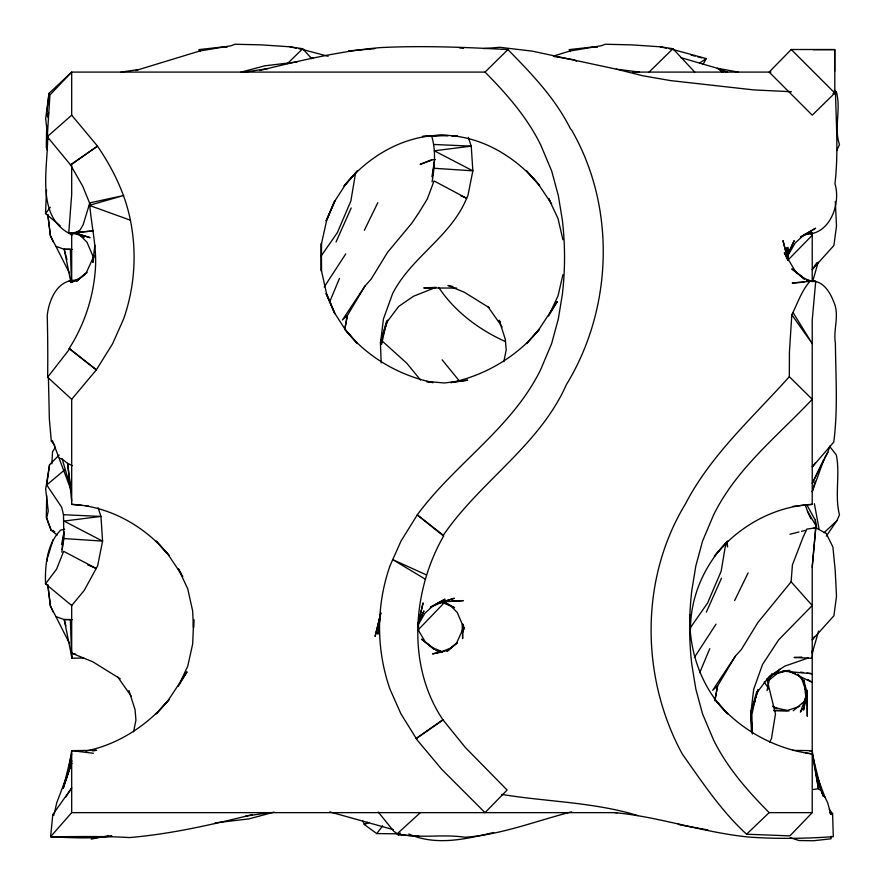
<?xml version="1.0" encoding="UTF-8"?>
<svg xmlns="http://www.w3.org/2000/svg" width="885" height="885" viewBox="0 0 885 885"><rect width="100%" height="100%" fill="white"/><g stroke="black" fill="none" stroke-linecap="round" stroke-linejoin="round"><path stroke-width="1.33" d="M61.806 552.185L63.864 538.545L63.488 514.727L61.662 507.227L46.739 484.947L49.56 464.747L59.173 455.012M432.079 181.912C434.513 167.143 436.106 151.545 431.935 136.954M431.946 176.757L434.336 161.612L432.798 175.153M182.819 576.489L168.382 554.895L156.225 541.122L169.312 555.703C145.361 526.409 109.84 506.187 71.685 504.373L71.685 399.301L47.635 377.242C47.934 356.633 47.735 335.858 47.237 315.414C49.007 299.727 57.403 279.527 76.143 280.279M462.523 624.08L462.412 633.04L463.397 629.423M60.18 225.719L45.533 213.562L46.496 190.032M98.036 507.647L100.967 516.42L102.572 541.111L97.649 565.792L84.186 590.483L71.685 605.539L45.533 583.834C44.925 565.095 46.894 544.175 60.622 530.126L64.605 529.186M755.071 701.927L755.115 699.283M735.302 656.25L717.591 685.875L712.679 690.267L735.302 656.25L741.409 649.435L757.792 622.653L791.124 581.799L792.418 564.895L803.104 537.14L806.788 529.119L815.749 527.803L812.231 566.334L812.231 812.64L789.907 835.882L746.575 834.212C721.175 810.948 702.159 782.008 682.401 754.219C640.74 677.855 639.656 579.244 685.289 504.196C710.843 454.824 752.77 417.609 789.32 376.689L789.431 352.164L791.798 314.783C797.529 303.577 801.401 290.911 810.029 281.275C822.231 279.66 829.765 291.552 833.57 301.442C840.031 315.248 832.951 329.32 835.407 343.524C835.694 376.346 838.062 409.423 833.747 442.091L812.231 467.059L815.461 462.7M48.078 139.365L45.655 118.822L48.996 93.39L71.685 72.094L71.685 115.172L97.516 146.147C112.771 168.67 125.062 193.361 130.394 220.21A187.399 187.399 0 0 1 123.623 318.943L112.66 343.634L96.365 369.853L69.118 348.613C85.037 323.667 94.241 294.771 95.591 265.212C96.244 244.249 91.089 223.595 89.551 202.93L82.692 186.149L70.49 164.831L47.281 136.688L49.936 94.994L71.685 72.094L485.024 72.094L507.924 49.571C531.387 73.555 555.105 98.102 570.239 128.413L571.975 130.681C616.259 208.019 612.697 308.965 566.389 384.621C539.485 445.454 480.068 481.451 443.319 535.259L443.595 536.067C412.156 590.926 406.624 665.741 442.865 719.715L465.311 747.46L507.116 790.051L485.024 812.64L441.958 769.574L417.266 740.125L400.971 713.907L389.997 689.216A187.476 187.476 0 0 1 389.997 565.792L400.971 541.111L417.266 514.882C455.012 463.486 512.172 427.909 540.691 369.565L551.632 343.634L558.324 318.943L562.373 294.262A318.766 318.766 0 0 0 562.373 220.21L558.324 195.519L551.632 170.838L540.691 144.897C527.073 117.196 506.596 93.854 485.024 72.094M812.596 650.254L812.231 658.263L794.066 657.489L801.843 657.09M51.883 463.851L52.536 451.693L55.478 447.135M812.375 650.442L812.231 653.13L818.614 631.127M690.51 629.312C690.389 596.346 704.714 564.497 727.68 541.122L714.306 556.322C738.013 526.531 773.899 506.242 812.231 504.373L812.231 320.027L815.716 281.364L806.445 280.102L808.702 280.921M787.196 256.982L787.805 247.335L787.805 259.216M47.137 561.201L47.314 558.601M76.265 233.308L90.082 237.667L78.71 234.149L68.731 233.131L71.685 194.434L71.685 165.484M812.231 567.285L815.749 527.803L813.171 528.445M831.258 836.325L831.026 838.792L813.47 840.75L799.044 840.529L790.239 837.697M252.247 814.631C211.814 824.687 171.026 834.046 129.42 837.575C103.18 835.916 76.895 836.756 50.611 836.69L52.79 814.587L71.685 787.96L65.778 797.042M379.953 615.163L377.939 634.18L379.167 625.02M48.398 117.993L46.706 114.807L48.996 93.39M62.061 549.485L64.063 531.885L61.541 544.695M94.861 245.123L92.859 262.48L94.076 255.621L86.365 272.657L76.398 281.441L79.595 278.797M751.409 731.729L750.723 713.907L753.721 689.216L762.494 664.535L778.667 639.844L812.231 605.539L791.124 581.799M379.51 622.398L380.03 618.471M47.635 137.219C47.89 167.73 35.865 215.132 68.731 233.131L93.146 230.952L68.731 233.131M787.639 259.017L788.889 250.145L788.225 252.778M49.56 464.747L45.655 489.095L48.244 511.01L46.772 517.913L51.042 530.026L57.182 535.104M806.733 689.769L803.536 710.091L805.804 700.068M68.997 766.963L71.685 750.646L96.631 750.336L92.693 750.9M355.615 172.774L350.858 201.05L337.351 232.666L321.111 256.042M725.888 543.047L721.131 571.323L707.624 602.939L689.835 628.549M344.873 328.855L347.318 315.602L365.029 285.977L371.136 279.162L387.519 252.38L411.813 223.186L418.837 212.787L427.311 198.992L434.037 180.938L466.638 198.284C450.908 236.782 411.182 257.07 392.586 293.665L383.448 318.943L380.45 343.634L381.192 362.828M715.146 699.128L717.591 685.875L714.826 700.754M344.807 329.131L347.318 315.602L342.406 319.994L365.029 285.977M133.58 731.873L135.925 720.136L135.073 709.693L128.922 690.499M503.853 361.6L506.198 349.863L505.346 339.42L499.195 320.226L500.512 322.605M767.063 690.676L770.083 676.107M46.772 147.64L47.259 145.339M381.623 344.398L386.59 321.144L380.406 342.783L387.564 320.237M54.239 813.99L56.673 803.005L71.685 763.268L63.344 788.148M562.926 274.726L558.004 295.955L548.589 315.978L557.318 301.531L538.655 329.839L526.498 343.612L539.584 329.043C517.338 356.434 485.312 375.461 450.83 382.608L467.722 380.196L444.358 382.973L426.57 381.424M418.837 620.728L423.107 602.906L418.218 623.361L423.937 610.893L418.14 623.306M380.738 613.239L375.107 636.403L380.893 612.896M63.488 786.964L71.685 753.931M787.13 258.221L788.513 252.999L794.177 240.654L787.816 254.283M815.24 481.285L812.231 491.739L823.957 459.459M812.607 281.563L818.238 262.148M47.69 557.34L53.078 539.596M65.7 780.404L71.685 760.691L63.145 788.148M89.739 203.152L83.157 224.724L80.159 229.89L75.413 232.921M382.818 335.913L387.575 320.492M752.704 707.48L758.246 689.47L750.679 713.056L756.863 691.417L751.896 714.671L752.294 733.621M823.846 459.37L812.231 483.354L827.785 452.357L829.942 446.007M806.622 694.99L800.383 712.093L802.606 708.819M329.452 302.416L339.475 278.399M699.725 672.688L709.748 648.672M336.057 241.904L351.212 207.953M706.33 612.177L721.485 578.226M836.834 150.483L839.467 144.62C833.703 127.44 841.259 109.497 836.425 92.184L834.323 90.436M826.325 536.078L836.834 520.756L839.467 514.893C834.478 495.202 840.319 474.924 836.325 454.967L829.842 446.604M463.286 628.261L456.638 642.93L447.08 651.393L457.423 642.809M364.354 230.288L377.829 202.665M734.627 600.561L748.102 572.938M768.844 679.459L771.93 673.651M769.618 742.028L771.466 738.588L775.481 713.907L766.83 678.817M703 64.406L706.285 58.587L672.788 49.494M418.107 624.998L424.811 613.349L432.809 606.004L444.989 599.167L430.442 607.088M787.031 257.059L795.095 243.076L803.337 235.543L815.649 228.197L800.87 236.704M824.433 458.165L827.785 452.357M324.164 287.083L345.769 253.873M694.437 657.356L716.042 624.146M816.855 262.723L812.231 269.571L833.913 245.477L836.502 226.029L835.285 201.481M814.543 636.426L812.231 639.844L833.913 615.75L836.502 596.302L835.208 570.405L832.907 546.974L826.203 533.456L815.749 527.803M45.533 213.562L50.268 207.267M45.533 583.834L56.596 569.155L63.643 551.322L96.365 568.557L87.67 564.796M386.745 322.295L398.681 306.431L413.505 296.254L435.995 287.337L423.771 287.946L456.627 288.09M757.018 692.568L768.954 676.704L784.652 666.195L808.47 657.887M362.85 821.048L364.321 824.521L376.767 833.593L382.597 825.871M71.685 399.301L96.365 369.853L69.738 348.812L47.635 377.242M73.344 233.264L71.685 235.266L68.543 232.666M444.458 602.53L418.229 629.821M50.611 836.69L71.685 812.64L71.685 750.646L93.412 753.257M791.245 49.505L769.153 72.094L812.231 115.172L834.82 93.08L834.82 49.505L791.245 49.505L834.82 93.08M788.502 259.548L812.231 235.266L810.394 233.197M376.767 833.593L396.248 833.803L398.316 834.92L400.23 832.984M287.382 63.676L302.67 48.719L311.741 58.653M649.059 72.094L672.943 48.719L694.703 72.017M746.575 834.212L769.153 812.64L812.231 812.64M824.09 532.704L836.834 520.756M378.249 812.043L393.836 831.336L397.276 833.714L420.353 812.64M47.281 136.688L71.685 115.172M793.248 710.755L806.235 699.725M46.706 114.807L48.786 113.048M46.739 484.947L64.406 470.09M81.719 277.038L84.916 274.394M768.788 680.333L778.7 672.301M456.638 643.295L450.719 647.997L440.885 652.09L443.274 651.504M769.707 677.423L780.515 668.828M87.106 272.381L79.761 278.133L70.667 282.569L76.331 280.512M442.865 719.715L416.116 738.588L442.92 720.08M70.546 165.097L97.516 146.147L70.49 164.831M367.574 822.287L364.321 824.521L369.233 822.453M699.537 63.089L706.285 58.587M829.422 812.308L830.982 814.532L832.597 813.581L829.201 809.31M800.903 236.837L811.412 232.124L806.346 233.717M430.431 607.232L442.478 602.01L454.381 598.249L437.234 603.537L445.819 601.667L463.364 600.616L451.394 601.114M493.653 832.497C466.251 839.08 435.896 846.204 408.826 834.013M431.659 160.196L420.154 164.378L431.349 159.831L435.298 159.632M135.704 70.523L199.767 50.998L231.029 45.743L234.99 44.25L261.473 44.87L289.86 46.794L302.67 48.719M240.842 72.183L264.792 65.822L297.172 61.961M274.073 812.12L248.84 818.913L215.11 822.895M799.697 706.352L787.174 710.555L773.601 710.434M553.269 56.109L570.04 50.998L601.302 45.743L605.263 44.25L631.746 44.87L660.133 46.794L672.943 48.719M571.677 811.844C536.221 820.826 501.485 834.832 464.747 837.254C442.279 833.758 419.722 838.947 397.276 833.714M774.198 674.326L785.803 671.129M260.068 70.402C299.672 60.744 339.497 51.12 380.207 47.613C422.61 45.467 465.433 47.259 507.924 49.571M789.951 534.241L798.978 531.985M801.556 531.343L805.427 530.38M446.77 650.608L432.533 653.882L442.367 651.913L435.84 650.32L441.825 651.791M48.409 377.63L49.372 419.28L51.308 440.995L52.503 440.73L71.209 490.445M89.551 202.93L123.635 195.519L89.252 205.353L130.394 220.21M85.911 750.989C118.601 744.528 148.16 724.815 169.312 699.316L156.225 713.885L168.382 700.112L187.045 671.803L178.316 686.251L187.731 666.228L192.676 643.97L193.715 619.555L193.715 627.509M91.21 839.102L103.091 836.723M775.426 672.865L789.674 670.277M104.397 836.535L108.291 835.949M244.47 72.094L267.967 68.61M245.676 816.136L269.162 812.64M813.437 789.464L818.481 788.734L821.391 790.924L823.194 796.002L824.875 796.909L827.663 802.728L830.982 814.532M121.046 72.094L138.292 69.605M111.72 835.794C91.797 839.234 71.276 837.531 51.241 836.944M809.51 750.967L812.231 750.646L818.481 788.734L812.95 757.947M792.739 506.386L812.231 504.373M805.195 234.149C829.676 235.31 841.181 203.993 834.953 183.726C838.471 153.913 836.159 123.734 835.54 93.788L832.973 93.655M810.029 281.275L792.219 283.023L803.967 282.193M348.347 50.932L374.831 48.664M483.453 48.609L499.793 47.292L532.162 51.109L616.314 69.152L643.163 75.833L670.465 80.579L753.622 89.894L791.4 91.741M813.105 281.541L815.716 281.364M790.394 671.284L782.285 671.284M443.407 601.446L446.073 601.335M92.903 837.033L111.82 836.369M47.845 584.719L50.357 605.971L55.932 616.624L64.207 619.544L70.358 619.533L71.685 658.263L83.632 657.997M68.189 281.364L71.608 281.308M47.845 214.447L50.357 235.698L55.932 246.351L64.207 249.271L70.358 249.26L71.453 281.308M813.049 49.671L834.655 49.671L834.655 71.276M632.576 72.094L771.001 72.094M443.241 601.667L445.819 601.667L443.153 601.557M441.538 651.913L442.367 651.913M71.685 812.64L617.487 812.64M792.529 750.392L812.231 750.646M70.877 282.337L64.207 249.271L72.216 249.404M71.685 656.57L64.207 619.544L72.216 619.677M773.767 710.589L788.933 710.954L773.346 707.215M433.761 144.454L471.24 146.147L472.844 170.838L467.922 195.519L466.638 198.284L460.432 195.596M63.488 514.727L100.967 516.42L64.019 521.055L102.572 541.111L63.864 538.545M398.316 834.92L418.771 836.059M448.098 135.637L441.427 135.228L422.466 136.434L447.898 135.571M452.102 135.87L457.434 136.19L451.958 135.836M434.137 168.272L472.844 170.838L434.292 150.782L471.24 146.147L468.309 137.374M833.847 91.963L836.425 92.184M459.47 47.867L463.408 48.277M71.685 504.373L82.073 505.446M85.967 505.844L88.566 506.109M554.121 56.507L574.376 59.892L576.544 61.275M616.314 69.152L639.435 72.094M614.743 812.64C660.641 816.932 704.504 833.05 750.403 837.177C777.793 838.991 805.792 838.604 833.294 836.69L832.597 813.581M800.482 672.169L803.093 672.511M807.009 673.042L812.231 673.739L783.037 671.129M426.581 381.678L433.075 382.608C398.914 375.428 366.821 356.865 344.951 329.441M805.66 752.98L812.231 753.931L821.391 790.924L818.205 780.415M501.673 794.398C547.019 801.887 593.603 802.02 637.864 815.594M707.956 829.964L679.802 824.842L677.633 823.459M738.167 72.094L717.337 68.278L680.631 57.569M812.231 753.931C774.098 749.064 738.201 728.831 714.306 698.685L727.68 713.885C701.617 688.076 688.784 651.559 689.88 615.163M660.133 46.794L666.482 48.144M669.016 48.675L671.56 49.217M289.86 46.794L296.209 48.144M298.743 48.675L301.287 49.217M310.358 57.569L312.991 58.122M440.542 602.198L446.671 603.537L442.71 602.32M597.298 47.347L594.643 46.761L569.121 49.626L570.228 51.507M227.025 47.347L224.37 46.761L198.848 49.626L199.955 51.507M452.976 286.541L447.932 285.435L464.415 292.304L489.383 307.803M302.515 49.494L328.092 56.253M75.668 654.137L71.685 653.13L92.936 661.88L120.205 678.795M393.382 829.654L329.718 811.888M691.096 55.058L695.079 56.12M697.734 56.828L701.728 57.89M69.118 348.613L69.738 348.812M59.472 458.165L62.249 459.083L67.581 463.353L72.404 465.687M789.099 671.394L795.526 673.629M727.514 72.238L717.337 68.278L722.857 72.382M441.781 651.57L433.064 647.931L421.526 639.169L433.993 649.258M441.427 601.999L454.591 607.707L447.323 603.758M74.816 233.153L84.086 237.313L78.411 234.049M426.161 574.796L392.586 559.541L425.242 579.133M504.815 341.289C478.73 329.497 454.658 311.409 438.672 287.359M788.679 671.029L812.231 682.357L807.607 679.459M51.042 530.026L54.737 531.808L51.02 530.004L46.285 517.625L46.717 495.688M809.775 280.877L804.011 278.056L791.798 268.896L804.609 279.262L795.538 271.595L784.298 252.69L787.772 260.135M52.79 814.587L53.974 815.207M772.561 706.142L777.229 708.73M445.896 603.105L450.587 605.738L457.246 612.464L464.371 629.113L463.065 624.356M76.829 233.33L78.986 234.625M443.319 535.259L417.266 514.882L443.595 536.067M434.104 649.291L425.265 641.868L418.24 630.054M382.619 341.433L406.735 363.182L420.53 380.019M789.32 376.689L812.231 399.301C777.484 436.228 736.176 468.696 713.487 515.17L702.546 541.111L695.864 565.792L691.804 590.483A318.766 318.766 0 0 0 691.804 664.535L695.864 689.216L702.546 713.907L713.487 739.838C727.116 767.549 747.582 790.88 769.153 812.64M80.07 235.277L86.973 242.191L93.544 257.579M798.038 674.348L801.821 678.308M797.54 674.403L804.542 682.246L803.823 679.802M344.929 329.43L357.407 343.612L345.017 329.22L335.083 313.799L326.089 293.521L334.818 313.733L326.51 293.433L321.277 269.87L321.432 243.231L321.432 271.23L321.277 244.592L326.51 221.029L334.818 200.74L326.089 220.94L335.083 200.663L345.017 185.253L357.407 170.849L344.033 186.049C367.607 156.689 403.106 135.516 441.427 135.228L442.478 135.228C480.632 135.46 515.778 156.556 539.584 185.43L526.498 170.849L538.655 184.622L551.687 203.97M442.124 359.819L458.629 380.063M51.308 440.995L54.704 445.343M487.856 306.476L502.138 326.963M117.583 676.748L131.168 696.119M791.798 314.783L812.231 343.634L793.214 312.859M764.22 681.937L769.01 689.216M549.928 200.707L548.589 198.494L558.004 218.506L562.926 239.735M181.005 573.203L178.316 568.767L187.731 588.779L192.676 611.037L193.373 627.321M805.261 504.881L807.551 511.397L815.03 524.13M807.009 505.158L815.328 520.214L816.656 528.179M55.932 246.351L69.262 272.735M55.932 616.624L69.262 643.008M807.551 511.397L810.881 518.765M53.188 241.837L50.434 235.631L47.823 214.9M53.188 612.11L50.434 605.904L47.823 585.173M47.226 149.831L46.285 147.352L46.717 125.416M817.087 776.211L824.875 796.909M819.244 784.221L823.194 796.002L816.291 773.767M801.578 678.076L806.113 691.749M62.249 459.083L70.169 486.518M806.279 689.603L807.043 692.435L807.308 716.253L807.175 691.041M803.801 680.521L807.043 692.435M788.17 260.168L782.982 240.587L787.904 260.367M64.207 249.271L66.928 259.548M64.207 619.544L65.91 625.972M814.377 503.72L819.034 528.876M788.347 260.522L786.577 247.833L786.931 253.353M70.435 484.903L67.581 463.353L71.685 501.076M70.789 487.591L71.32 491.629M805.726 696.075L804.631 685.244M750.723 713.907L752.527 733.875M727.083 541.465L727.525 546.974L727.105 541.653M815.328 520.214L815.727 527.006M418.439 623.051L418.561 631.093M462.446 624.533L462.623 638.605L462.623 624.246M812.231 232.534L812.231 281.585M71.685 234.436L71.685 281.585M71.685 604.709L71.685 658.263"/></g></svg>
